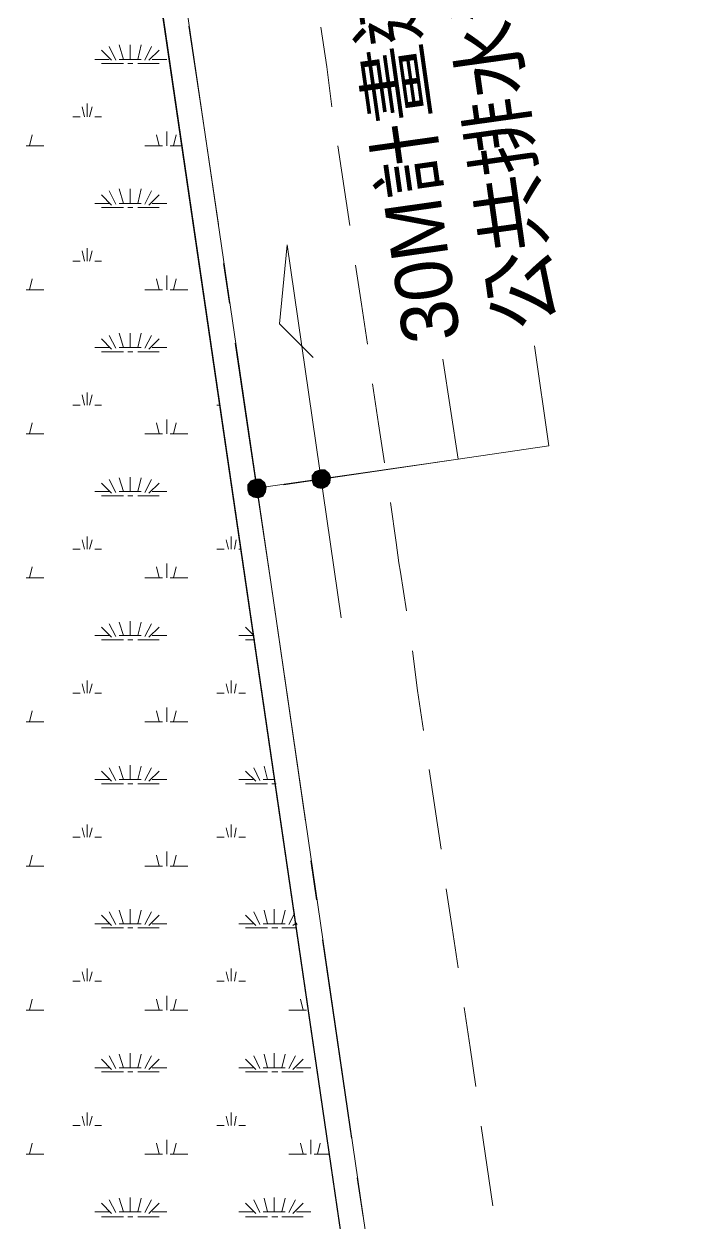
# Model space of a CAD drawing. Header units: millimetres. Extents: x -15161 to 10473752, y -72817 to 33960.
# Drawn here: x 76678 to 77009, y -41646 to -41047 of the extents above; entities that cross this region are included whole.
import ezdxf
from ezdxf import colors
from ezdxf.entities.mleader import LeaderData, LeaderLine
from ezdxf.enums import TextEntityAlignment as Align
from ezdxf.math import Vec2, Vec3

# ---------------------------------------------------------------- set-up
doc = ezdxf.new("R2010")
doc.units = ezdxf.units.MM
for name, color, linetype in [('PDF_單色填滿', 7, 'Continuous'), ('PDF_幾何圖形', 7, 'Continuous'), ('PDF_文字', 7, 'Continuous')]:
    doc.layers.add(name, color=color, linetype=linetype)
doc.styles.add('PDF PMingLiU', font='PMingLiU.ttf')
doc.styles.get("Standard").update_dxf_attribs({"font": 'arial.ttf'})

# ---------------------------------------------------------------- blocks, each defined once
blk = doc.blocks.new('建築底圖1140116')
at = {"layer": 'PDF_單色填滿', "lineweight": 0}
for points in [[(2247.17, -23909.63), (2248.86, -23907.51), (2251.83, -23911.32)], [(2247.17, -23912.17), (2247.17, -23909.63), (2251.83, -23911.32)], [(2248.86, -23907.51), (2251.41, -23906.66), (2251.83, -23911.32)], [(2251.41, -23906.66), (2253.95, -23906.66), (2251.83, -23911.32)], [(2253.95, -23906.66), (2256.06, -23908.36), (2251.83, -23911.32)], [(2256.06, -23908.36), (2256.91, -23910.47), (2251.83, -23911.32)], [(2256.91, -23910.47), (2256.49, -23913.44), (2251.83, -23911.32)], [(2214.99, -23914.28), (2216.69, -23912.17), (2219.65, -23915.98)], [(2214.99, -23916.82), (2214.99, -23914.28), (2219.65, -23915.98)], [(2215.84, -23919.37), (2214.99, -23916.82), (2219.65, -23915.98)], [(2217.96, -23920.64), (2215.84, -23919.37), (2219.65, -23915.98)], [(2216.69, -23912.17), (2219.23, -23911.32), (2219.65, -23915.98)], [(2220.5, -23921.06), (2217.96, -23920.64), (2219.65, -23915.98)], [(2219.23, -23911.32), (2221.77, -23911.32), (2219.65, -23915.98)], [(2221.77, -23911.32), (2223.88, -23913.01), (2219.65, -23915.98)], [(2223.88, -23913.01), (2224.73, -23915.55), (2219.65, -23915.98)], [(2224.73, -23915.55), (2224.31, -23918.1), (2219.65, -23915.98)], [(2224.31, -23918.1), (2223.04, -23920.21), (2219.65, -23915.98)], [(2223.04, -23920.21), (2220.5, -23921.06), (2219.65, -23915.98)], [(2248.02, -23914.71), (2247.17, -23912.17), (2251.83, -23911.32)], [(2250.14, -23915.98), (2248.02, -23914.71), (2251.83, -23911.32)], [(2252.68, -23916.4), (2250.14, -23915.98), (2251.83, -23911.32)], [(2256.49, -23913.44), (2255.22, -23915.13), (2251.83, -23911.32)], [(2255.22, -23915.13), (2252.68, -23916.4), (2251.83, -23911.32)]]:
    blk.add_solid(points, dxfattribs=at)
at = {"layer": 'PDF_幾何圖形', "lineweight": 0}
for points in [[(1415.19, -25919.52), (2062.99, -25836.11), (2419.5, -25366.56), (1987.63, -22416.29), (1789.9, -22445.5), (1711.57, -21908.2), (1723.42, -21908.2), (1800.06, -22431.53), (1997.79, -22402.74), (2226.85, -23962.98), (2431.77, -25369.52), (2069.34, -25847.54), (1416.88, -25931.8)], [(2200.6, -23784.3), (2193.4, -23734.76), (2185.78, -23685.22)], [(2257.33, -23725.45), (2254.79, -23705.55), (2251.83, -23685.65)], [(2153.18, -23701.74), (2151.06, -23694.54)], [(2156.56, -23701.74), (2156.56, -23694.54)], [(2160.37, -23701.74), (2162.07, -23694.54)], [(2147.25, -23702.16), (2142.17, -23697.08)], [(2149.37, -23702.16), (2145.98, -23695.39)], [(2163.76, -23702.16), (2167.15, -23695.39)], [(2165.88, -23702.16), (2170.96, -23697.08)], [(2138.78, -23701.74), (2145.98, -23701.74)], [(2142.17, -23703.85), (2153.18, -23703.85)], [(2151.06, -23701.74), (2162.07, -23701.74)], [(2155.29, -23703.85), (2157.83, -23703.85)], [(2160.37, -23703.85), (2170.96, -23703.85)], [(2167.57, -23701.74), (2174.77, -23701.74)], [(2134.97, -23730.53), (2134.97, -23723.75)], [(2127.77, -23730.53), (2131.58, -23730.53)], [(2133.7, -23730.53), (2132.43, -23725.45)], [(2136.24, -23730.53), (2137.51, -23725.45)], [(2138.78, -23730.53), (2142.17, -23730.53)], [(2106.18, -23744.92), (2107.45, -23739.42)], [(2170.96, -23744.92), (2169.69, -23739.42)], [(2174.77, -23744.92), (2174.77, -23737.73)], [(2178.16, -23744.92), (2179.43, -23739.42)], [(2104.48, -23744.92), (2113.38, -23744.92)], [(2163.76, -23744.92), (2172.65, -23744.92)], [(2176.46, -23744.92), (2182.39, -23744.92)], [(2266.22, -23784.72), (2260.3, -23744.92)], [(2153.18, -23773.71), (2151.06, -23766.52)], [(2156.56, -23773.71), (2156.56, -23766.52)], [(2160.37, -23773.71), (2162.07, -23766.52)], [(2147.25, -23774.56), (2142.17, -23769.48)], [(2149.37, -23774.14), (2145.98, -23767.36)], [(2163.76, -23774.14), (2167.15, -23767.36)], [(2165.88, -23774.56), (2170.96, -23769.48)], [(2138.78, -23773.71), (2145.98, -23773.71)], [(2142.17, -23775.83), (2153.18, -23775.83)], [(2151.06, -23773.71), (2162.07, -23773.71)], [(2155.29, -23775.83), (2157.83, -23775.83)], [(2160.37, -23775.83), (2170.96, -23775.83)], [(2167.57, -23773.71), (2174.77, -23773.71)], [(2134.97, -23802.51), (2134.97, -23796.16)], [(2261.99, -23980.76), (2234.89, -23794.46), (2231.08, -23833.84), (2248.02, -23850.77)], [(2127.77, -23802.51), (2131.58, -23802.51)], [(2133.7, -23802.51), (2132.43, -23797.43)], [(2136.24, -23802.51), (2137.51, -23797.43)], [(2138.78, -23802.51), (2142.17, -23802.51)], [(2206.1, -23823.68), (2203.14, -23803.78)], [(2275.12, -23844), (2272.15, -23824.1), (2269.19, -23804.62)], [(2106.18, -23816.9), (2107.45, -23811.4)], [(2170.96, -23816.9), (2169.69, -23811.4)], [(2174.77, -23816.9), (2174.77, -23809.7)], [(2178.16, -23816.9), (2179.43, -23811.4)], [(2104.48, -23816.9), (2113.38, -23816.9)], [(2163.76, -23816.9), (2172.65, -23816.9)], [(2176.46, -23816.9), (2185.35, -23816.9)], [(2153.18, -23845.69), (2151.06, -23838.5)], [(2156.56, -23845.69), (2156.56, -23838.5)], [(2160.37, -23845.69), (2162.07, -23838.5)], [(2147.25, -23846.54), (2142.17, -23841.46)], [(2149.37, -23846.12), (2145.98, -23839.77)], [(2163.76, -23846.12), (2167.15, -23839.77)], [(2165.88, -23846.54), (2170.96, -23841.46)], [(2244.21, -24082.38), (2226.85, -23962.98), (2216.26, -23893.11), (2209.06, -23843.58)], [(2138.78, -23845.69), (2145.98, -23845.69)], [(2142.17, -23847.81), (2153.18, -23847.81)], [(2151.06, -23845.69), (2162.07, -23845.69)], [(2155.29, -23847.81), (2157.83, -23847.81)], [(2160.37, -23847.81), (2170.96, -23847.81)], [(2167.57, -23845.69), (2174.77, -23845.69)], [(2233.2, -23914.28), (2365.72, -23894.81), (2358.53, -23844.85)], [(2219.65, -23915.98), (2320.42, -23901.58), (2312.8, -23851.62)], [(2134.97, -23874.48), (2134.97, -23868.13)], [(2283.58, -23903.28), (2280.62, -23883.8), (2277.66, -23863.9)], [(2127.77, -23874.48), (2131.58, -23874.48)], [(2133.7, -23874.48), (2132.43, -23869.4)], [(2136.24, -23874.48), (2137.51, -23869.4)], [(2138.78, -23874.48), (2142.17, -23874.48)], [(2199.75, -23874.48), (2201.44, -23874.48)], [(2106.18, -23888.88), (2107.45, -23883.38)], [(2170.96, -23888.88), (2169.69, -23883.38)], [(2174.77, -23888.88), (2174.77, -23881.68)], [(2178.16, -23888.88), (2179.43, -23883.38)], [(2104.48, -23888.88), (2113.38, -23888.88)], [(2163.76, -23888.88), (2172.65, -23888.88)], [(2176.46, -23888.88), (2185.35, -23888.88)], [(2156.56, -23917.67), (2156.56, -23910.47)], [(2147.25, -23918.52), (2142.17, -23913.44)], [(2149.37, -23918.1), (2145.98, -23911.74)], [(2153.18, -23917.67), (2151.06, -23910.9)], [(2160.37, -23917.67), (2162.07, -23910.9)], [(2163.76, -23918.1), (2167.15, -23911.74)], [(2165.88, -23918.52), (2170.96, -23913.44)], [(2138.78, -23917.67), (2145.98, -23917.67)], [(2142.17, -23919.79), (2153.18, -23919.79)], [(2151.06, -23917.67), (2162.07, -23917.67)], [(2155.29, -23919.79), (2157.83, -23919.79)], [(2160.37, -23919.79), (2170.96, -23919.79)], [(2167.57, -23917.67), (2174.77, -23917.67)], [(2294.59, -23977.37), (2291.63, -23957.9), (2290.78, -23953.24), (2289.51, -23943.08), (2286.55, -23923.18)], [(2134.97, -23946.46), (2134.97, -23940.11)], [(2206.95, -23946.46), (2206.95, -23940.11)], [(2127.77, -23946.46), (2131.58, -23946.46)], [(2133.7, -23946.46), (2132.43, -23941.81)], [(2136.24, -23946.46), (2137.51, -23941.81)], [(2138.78, -23946.46), (2142.17, -23946.46)], [(2199.75, -23946.46), (2203.56, -23946.46)], [(2205.68, -23946.46), (2204.41, -23941.81)], [(2208.64, -23946.46), (2209.49, -23941.81)], [(2210.76, -23946.46), (2212.03, -23946.46)], [(2106.18, -23960.86), (2107.45, -23955.35)], [(2170.96, -23960.86), (2169.69, -23955.35)], [(2174.77, -23960.86), (2174.77, -23953.66)], [(2178.16, -23960.86), (2179.43, -23955.35)], [(2104.48, -23960.86), (2113.38, -23960.86)], [(2163.76, -23960.86), (2172.65, -23960.86)], [(2176.46, -23960.86), (2185.35, -23960.86)], [(2156.56, -23989.65), (2156.56, -23982.45)], [(2147.25, -23990.5), (2142.17, -23985.42)], [(2149.37, -23990.07), (2145.98, -23983.72)], [(2153.18, -23989.65), (2151.06, -23982.88)], [(2160.37, -23989.65), (2162.07, -23982.88)], [(2163.76, -23990.07), (2167.15, -23983.72)], [(2165.88, -23990.5), (2170.96, -23985.42)], [(2218.38, -23989.65), (2214.15, -23985.42)], [(2138.78, -23989.65), (2145.98, -23989.65)], [(2142.17, -23991.77), (2153.18, -23991.77)], [(2151.06, -23989.65), (2162.07, -23989.65)], [(2155.29, -23991.77), (2157.83, -23991.77)], [(2160.37, -23991.77), (2170.96, -23991.77)], [(2167.57, -23989.65), (2174.77, -23989.65)], [(2210.76, -23989.65), (2217.96, -23989.65)], [(2214.15, -23991.77), (2218.8, -23991.77)], [(2303.06, -24037.07), (2300.1, -24017.17), (2297.56, -23997.27)], [(2134.97, -24018.44), (2134.97, -24012.09)], [(2206.95, -24018.44), (2206.95, -24012.09)], [(2127.77, -24018.44), (2131.58, -24018.44)], [(2133.7, -24018.44), (2132.43, -24013.78)], [(2136.24, -24018.44), (2137.51, -24013.78)], [(2138.78, -24018.44), (2142.17, -24018.44)], [(2199.75, -24018.44), (2203.56, -24018.44)], [(2205.68, -24018.44), (2204.41, -24013.78)], [(2208.64, -24018.44), (2209.49, -24013.78)], [(2210.76, -24018.44), (2214.15, -24018.44)], [(2106.18, -24032.84), (2107.45, -24027.33)], [(2170.96, -24032.84), (2169.69, -24027.33)], [(2174.77, -24032.84), (2174.77, -24025.64)], [(2178.16, -24032.84), (2179.43, -24027.33)], [(2104.48, -24032.84), (2113.38, -24032.84)], [(2163.76, -24032.84), (2172.65, -24032.84)], [(2176.46, -24032.84), (2185.35, -24032.84)], [(2156.56, -24061.63), (2156.56, -24054.43)], [(2147.25, -24062.48), (2142.17, -24057.39)], [(2149.37, -24062.05), (2145.98, -24055.7)], [(2153.18, -24061.63), (2151.06, -24054.85)], [(2160.37, -24061.63), (2162.07, -24054.85)], [(2163.76, -24062.05), (2167.15, -24055.7)], [(2165.88, -24062.48), (2170.96, -24057.39)], [(2219.23, -24062.48), (2214.15, -24057.39)], [(2221.34, -24062.05), (2218.38, -24055.7)], [(2225.15, -24061.63), (2223.46, -24054.85)], [(2228.54, -24061.63), (2228.54, -24059.51)], [(2311.95, -24096.35), (2306.02, -24056.55)], [(2138.78, -24061.63), (2145.98, -24061.63)], [(2142.17, -24063.75), (2153.18, -24063.75)], [(2151.06, -24061.63), (2162.07, -24061.63)], [(2155.29, -24063.75), (2157.83, -24063.75)], [(2160.37, -24063.75), (2170.96, -24063.75)], [(2167.57, -24061.63), (2174.77, -24061.63)], [(2210.76, -24061.63), (2217.96, -24061.63)], [(2214.15, -24063.75), (2225.15, -24063.75)], [(2223.04, -24061.63), (2228.96, -24061.63)], [(2227.27, -24063.75), (2229.39, -24063.75)], [(2134.97, -24090.42), (2134.97, -24084.07)], [(2206.95, -24090.42), (2206.95, -24084.07)], [(2133.7, -24090.42), (2132.43, -24085.76)], [(2136.24, -24090.42), (2137.51, -24085.76)], [(2205.68, -24090.42), (2204.41, -24085.76)], [(2208.64, -24090.42), (2209.49, -24085.76)], [(2127.77, -24090.42), (2131.58, -24090.42)], [(2138.78, -24090.42), (2142.17, -24090.42)], [(2199.75, -24090.42), (2203.56, -24090.42)], [(2210.76, -24090.42), (2214.15, -24090.42)], [(2106.18, -24104.82), (2107.45, -24099.31)], [(2170.96, -24104.82), (2169.69, -24099.31)], [(2174.77, -24104.82), (2174.77, -24097.62)], [(2178.16, -24104.82), (2179.43, -24099.31)], [(2249.71, -24121.75), (2246.75, -24102.28)], [(2104.48, -24104.82), (2113.38, -24104.82)], [(2163.76, -24104.82), (2172.65, -24104.82)], [(2176.46, -24104.82), (2185.35, -24104.82)], [(2320.42, -24155.62), (2317.46, -24135.72), (2314.49, -24116.25)], [(2147.25, -24134.45), (2142.17, -24129.37)], [(2149.37, -24134.03), (2145.98, -24127.68)], [(2153.18, -24133.61), (2151.06, -24126.83)], [(2156.56, -24133.61), (2156.56, -24126.41)], [(2160.37, -24133.61), (2162.07, -24126.83)], [(2163.76, -24134.03), (2167.15, -24127.68)], [(2165.88, -24134.45), (2170.96, -24129.37)], [(2219.23, -24134.45), (2214.15, -24129.37)], [(2221.34, -24134.03), (2218.38, -24127.68)], [(2225.15, -24133.61), (2223.46, -24126.83)], [(2228.54, -24133.61), (2228.54, -24126.41)], [(2232.35, -24133.61), (2234.05, -24126.83)], [(2235.74, -24134.03), (2238.7, -24128.53)], [(2138.78, -24133.61), (2145.98, -24133.61)], [(2142.17, -24135.72), (2153.18, -24135.72)], [(2151.06, -24133.61), (2162.07, -24133.61)], [(2155.29, -24135.72), (2157.83, -24135.72)], [(2160.37, -24135.72), (2170.96, -24135.72)], [(2167.57, -24133.61), (2174.77, -24133.61)], [(2210.76, -24133.61), (2217.96, -24133.61)], [(2214.15, -24135.72), (2225.15, -24135.72)], [(2223.04, -24133.61), (2234.05, -24133.61)], [(2227.27, -24135.72), (2230.24, -24135.72)], [(2232.35, -24135.72), (2239.55, -24135.72)], [(2237.86, -24134.45), (2239.55, -24133.18)], [(2239.55, -24133.61), (2239.97, -24134.03)], [(2267.07, -24240.73), (2252.68, -24141.65)], [(2134.97, -24162.4), (2134.97, -24156.05)], [(2206.95, -24162.4), (2206.95, -24156.05)], [(2133.7, -24162.4), (2132.43, -24157.74)], [(2136.24, -24162.4), (2137.51, -24157.74)], [(2205.68, -24162.4), (2204.41, -24157.74)], [(2208.64, -24162.4), (2209.49, -24157.74)], [(2127.77, -24162.4), (2131.58, -24162.4)], [(2138.78, -24162.4), (2142.17, -24162.4)], [(2199.75, -24162.4), (2203.56, -24162.4)], [(2210.76, -24162.4), (2214.15, -24162.4)], [(2106.18, -24176.79), (2107.45, -24171.29)], [(2170.96, -24176.79), (2169.69, -24171.29)], [(2174.77, -24176.79), (2174.77, -24169.6)], [(2178.16, -24176.79), (2179.43, -24171.29)], [(2242.94, -24176.79), (2241.67, -24171.29)], [(2104.48, -24176.79), (2113.38, -24176.79)], [(2163.76, -24176.79), (2172.65, -24176.79)], [(2176.46, -24176.79), (2185.35, -24176.79)], [(2235.74, -24176.79), (2244.63, -24176.79)], [(2329.31, -24214.9), (2326.35, -24195.42), (2323.38, -24175.52)], [(2147.25, -24206.43), (2142.17, -24201.35)], [(2149.37, -24206.01), (2145.98, -24199.66)], [(2153.18, -24205.59), (2151.06, -24198.81)], [(2156.56, -24205.59), (2156.56, -24198.39)], [(2160.37, -24205.59), (2162.07, -24198.81)], [(2163.76, -24206.01), (2167.15, -24199.66)], [(2165.88, -24206.43), (2170.96, -24201.35)], [(2219.23, -24206.43), (2214.15, -24201.35)], [(2221.34, -24206.01), (2218.38, -24199.66)], [(2225.15, -24205.59), (2223.46, -24198.81)], [(2228.54, -24205.59), (2228.54, -24198.39)], [(2232.35, -24205.59), (2234.05, -24198.81)], [(2235.74, -24206.01), (2239.13, -24199.66)], [(2237.86, -24206.43), (2242.94, -24201.35)], [(2138.78, -24205.59), (2145.98, -24205.59)], [(2142.17, -24207.7), (2153.18, -24207.7)], [(2151.06, -24205.59), (2162.07, -24205.59)], [(2155.29, -24207.7), (2157.83, -24207.7)], [(2160.37, -24207.7), (2170.96, -24207.7)], [(2167.57, -24205.59), (2174.77, -24205.59)], [(2210.76, -24205.59), (2217.96, -24205.59)], [(2214.15, -24207.7), (2225.15, -24207.7)], [(2223.04, -24205.59), (2234.05, -24205.59)], [(2227.27, -24207.7), (2230.24, -24207.7)], [(2232.35, -24207.7), (2242.94, -24207.7)], [(2239.55, -24205.59), (2246.75, -24205.59)], [(2134.97, -24234.38), (2134.97, -24228.03)], [(2206.95, -24234.38), (2206.95, -24228.03)], [(2133.7, -24234.38), (2132.43, -24229.72)], [(2136.24, -24234.38), (2137.51, -24229.72)], [(2205.68, -24234.38), (2204.41, -24229.72)], [(2208.64, -24234.38), (2209.49, -24229.72)], [(2127.77, -24234.38), (2131.58, -24234.38)], [(2138.78, -24234.38), (2142.17, -24234.38)], [(2199.75, -24234.38), (2203.56, -24234.38)], [(2210.76, -24234.38), (2214.15, -24234.38)], [(2337.78, -24274.6), (2331.85, -24234.8)], [(2106.18, -24248.77), (2107.45, -24243.27)], [(2170.96, -24248.77), (2169.69, -24243.27)], [(2174.77, -24248.77), (2174.77, -24241.57)], [(2178.16, -24248.77), (2179.43, -24243.27)], [(2242.94, -24248.77), (2241.67, -24243.27)], [(2246.75, -24248.77), (2246.75, -24241.57)], [(2250.14, -24248.77), (2251.41, -24243.27)], [(2104.48, -24248.77), (2113.38, -24248.77)], [(2163.76, -24248.77), (2172.65, -24248.77)], [(2176.46, -24248.77), (2185.35, -24248.77)], [(2235.74, -24248.77), (2244.63, -24248.77)], [(2248.44, -24248.77), (2256.06, -24248.77)], [(2273, -24280.1), (2270.03, -24260.63)], [(2147.25, -24278.41), (2142.17, -24273.33)], [(2149.37, -24277.99), (2145.98, -24271.64)], [(2153.18, -24277.56), (2151.06, -24270.79)], [(2156.56, -24277.56), (2156.56, -24270.37)], [(2160.37, -24277.56), (2162.07, -24270.79)], [(2163.76, -24277.99), (2167.15, -24271.64)], [(2165.88, -24278.41), (2170.96, -24273.33)], [(2219.23, -24278.41), (2214.15, -24273.33)], [(2221.34, -24277.99), (2218.38, -24271.64)], [(2225.15, -24277.56), (2223.46, -24270.79)], [(2228.54, -24277.56), (2228.54, -24270.37)], [(2232.35, -24277.56), (2234.05, -24270.79)], [(2235.74, -24277.99), (2239.13, -24271.64)], [(2237.86, -24278.41), (2242.94, -24273.33)], [(2138.78, -24277.56), (2145.98, -24277.56)], [(2142.17, -24280.1), (2153.18, -24280.1)], [(2151.06, -24277.56), (2162.07, -24277.56)], [(2155.29, -24280.1), (2157.83, -24280.1)], [(2160.37, -24280.1), (2170.96, -24280.1)], [(2167.57, -24277.56), (2174.77, -24277.56)], [(2210.76, -24277.56), (2217.96, -24277.56)], [(2214.15, -24280.1), (2225.15, -24280.1)], [(2223.04, -24277.56), (2234.05, -24277.56)], [(2227.27, -24280.1), (2230.24, -24280.1)], [(2232.35, -24280.1), (2242.94, -24280.1)], [(2239.55, -24277.56), (2246.75, -24277.56)]]:
    blk.add_lwpolyline(points, dxfattribs=at)
blk.add_lwpolyline([(2126.08, -23358.36), (2088.82, -23358.36), (2088.82, -25158.67), (2389.01, -25158.67)], close=True, dxfattribs=at)
at = {"layer": 'PDF_幾何圖形', "lineweight": 13}
for points in [[(2200.6, -23784.3), (2193.4, -23734.76), (2185.78, -23685.22)], [(2206.1, -23823.68), (2203.14, -23803.78)], [(2244.21, -24082.38), (2226.85, -23962.98), (2216.26, -23893.11), (2209.06, -23843.58)], [(2249.71, -24121.75), (2246.75, -24102.28)], [(2267.07, -24240.73), (2252.68, -24141.65)], [(2273, -24280.1), (2270.03, -24260.63)]]:
    blk.add_lwpolyline(points, dxfattribs=at)
at = {"layer": 'PDF_文字', "char_height": 28.447, "attachment_point": 4, "style": 'PDF PMingLiU'}
for s, insert, rotation in [('30M計畫道路建築線', (2309.05, -23842.82), 98.0583), ('公共排水溝', (2356.47, -23836.05), 98.00073)]:
    blk.add_mtext(s, dxfattribs=dict(at, insert=insert, rotation=rotation))
blk = doc.blocks.new('_DetailCallout')
at = {"color": 0, "linetype": 'ByBlock', "lineweight": -2, "transparency": 16777216}
blk.add_line((8, 0), (-8, 0), dxfattribs=at)
blk.add_circle((0, 0), 8, dxfattribs=at)
at = {"color": 0, "transparency": 16777216}
for tag, p in [('視圖號碼', (0, 1)), ('圖紙號碼', (0, -6))]:
    blk.add_attdef(tag, text='', height=3, dxfattribs=at).set_placement(p, align=Align.CENTER)

msp = doc.modelspace()

# ---------------------------------------------------------------- block references
at = {"color": 2}
msp.add_blockref('建築底圖1140116', (74574.9411, -17363.1172), dxfattribs=at)

# ---------------------------------------------------------------- leaders
at = {"color": 30}
ml = msp.add_multileader_block('Standard', dxfattribs=at)
ml.set_content('_DetailCallout', color=30, scale=15)
ml.set_attribute('視圖號碼', '急速庫', width=0)
ml.set_attribute('圖紙號碼', 'B', width=0)
ml.set_leader_properties()
ml.build(insert=Vec2(0, 0))
ml.multileader.update_dxf_attribs({"leader_type": 0})
ctx = ml.context
ctx.base_point, ctx.plane_origin = Vec3(93372.1061, -47545.9996), Vec3(93492.1061, -47545.9996)
notes = []
notes.append((ctx, [(0, (0, 0, 0), (0, 0), (1, 0), 1, [])]))
ctx.block.insert = Vec3(93492.1061, -47545.9996)
ml = msp.add_multileader_block('Standard', dxfattribs=at)
ml.set_content('_DetailCallout', color=30, scale=15)
ml.set_attribute('視圖號碼', '急速庫', width=0)
ml.set_attribute('圖紙號碼', 'A-2', width=0)
ml.set_leader_properties()
ml.build(insert=Vec2(0, 0))
ml.multileader.update_dxf_attribs({"leader_type": 0})
ctx = ml.context
ctx.base_point, ctx.plane_origin = Vec3(93704.3054, -47545.9996), Vec3(93824.3054, -47545.9996)
notes.append((ctx, [(0, (0, 0, 0), (0, 0), (1, 0), 1, [])]))
ctx.block.insert = Vec3(93824.3054, -47545.9996)
ml = msp.add_multileader_block('Standard', dxfattribs=at)
ml.set_content('_DetailCallout', color=30, scale=15)
ml.set_attribute('視圖號碼', '急速庫', width=0)
ml.set_attribute('圖紙號碼', 'A-1', width=0)
ml.set_leader_properties()
ml.build(insert=Vec2(0, 0))
ml.multileader.update_dxf_attribs({"leader_type": 0})
ctx = ml.context
ctx.base_point, ctx.plane_origin = Vec3(94041.3644, -47545.9996), Vec3(94161.3644, -47545.9996)
notes.append((ctx, [(0, (0, 0, 0), (0, 0), (1, 0), 1, [])]))
ctx.block.insert = Vec3(94161.3644, -47545.9996)
ml = msp.add_multileader_block('Standard', dxfattribs=at)
ml.set_content('_DetailCallout', color=30, scale=15)
ml.set_attribute('視圖號碼', '半成品', width=0)
ml.set_attribute('圖紙號碼', 'B', width=0)
ml.set_leader_properties()
ml.build(insert=Vec2(0, 0))
ml.multileader.update_dxf_attribs({"leader_type": 0})
ctx = ml.context
ctx.base_point, ctx.plane_origin = Vec3(93372.1061, -48769.6603), Vec3(93492.1061, -48769.6603)
notes.append((ctx, [(0, (0, 0, 0), (0, 0), (1, 0), 1, [])]))
ctx.block.insert = Vec3(93492.1061, -48769.6603)
ml = msp.add_multileader_block('Standard', dxfattribs=at)
ml.set_content('_DetailCallout', color=30, scale=15)
ml.set_attribute('視圖號碼', '半成品', width=0)
ml.set_attribute('圖紙號碼', 'A-2', width=0)
ml.set_leader_properties()
ml.build(insert=Vec2(0, 0))
ml.multileader.update_dxf_attribs({"leader_type": 0})
ctx = ml.context
ctx.base_point, ctx.plane_origin = Vec3(93704.3054, -48769.6603), Vec3(93824.3054, -48769.6603)
notes.append((ctx, [(0, (0, 0, 0), (0, 0), (1, 0), 1, [])]))
ctx.block.insert = Vec3(93824.3054, -48769.6603)
ml = msp.add_multileader_block('Standard', dxfattribs=at)
ml.set_content('_DetailCallout', color=30, scale=15)
ml.set_attribute('視圖號碼', '半成品', width=0)
ml.set_attribute('圖紙號碼', 'A-1', width=0)
ml.set_leader_properties()
ml.build(insert=Vec2(0, 0))
ml.multileader.update_dxf_attribs({"leader_type": 0})
ctx = ml.context
ctx.base_point, ctx.plane_origin = Vec3(94041.3644, -48769.6603), Vec3(94161.3644, -48769.6603)
notes.append((ctx, [(0, (0, 0, 0), (0, 0), (1, 0), 1, [])]))
ctx.block.insert = Vec3(94161.3644, -48769.6603)
at = {"color": 54}
ml = msp.add_multileader_block('Standard', dxfattribs=at)
ml.set_content('_DetailCallout', color=54, scale=15)
ml.set_attribute('視圖號碼', '急速庫', width=0)
ml.set_attribute('圖紙號碼', 'A機', width=0)
ml.set_leader_properties()
ml.build(insert=Vec2(0, 0))
ml.multileader.update_dxf_attribs({"leader_type": 0})
ctx = ml.context
ctx.base_point, ctx.plane_origin = Vec3(92864.6909, -48811.8789), Vec3(92984.6909, -48811.8789)
notes.append((ctx, [(0, (0, 0, 0), (0, 0), (1, 0), 1, [])]))
ctx.block.insert = Vec3(92984.6909, -48811.8789)
ml = msp.add_multileader_block('Standard', dxfattribs=at)
ml.set_content('_DetailCallout', color=54, scale=15)
ml.set_attribute('視圖號碼', '半成品', width=0)
ml.set_attribute('圖紙號碼', 'A機', width=0)
ml.set_leader_properties()
ml.build(insert=Vec2(0, 0))
ml.multileader.update_dxf_attribs({"leader_type": 0})
ctx = ml.context
ctx.base_point, ctx.plane_origin = Vec3(92588.6191, -48811.8789), Vec3(92708.6191, -48811.8789)
notes.append((ctx, [(0, (0, 0, 0), (0, 0), (1, 0), 1, [])]))
ctx.block.insert = Vec3(92708.6191, -48811.8789)
ml = msp.add_multileader_block('Standard', dxfattribs=at)
ml.set_content('_DetailCallout', color=54, scale=15)
ml.set_attribute('視圖號碼', '急速庫', width=0)
ml.set_attribute('圖紙號碼', 'B機', width=0)
ml.set_leader_properties()
ml.build(insert=Vec2(0, 0))
ml.multileader.update_dxf_attribs({"leader_type": 0})
ctx = ml.context
ctx.base_point, ctx.plane_origin = Vec3(92864.6909, -49217.4155), Vec3(92984.6909, -49217.4155)
notes.append((ctx, [(0, (0, 0, 0), (0, 0), (1, 0), 1, [])]))
ctx.block.insert = Vec3(92984.6909, -49217.4155)
ml = msp.add_multileader_block('Standard', dxfattribs=at)
ml.set_content('_DetailCallout', color=54, scale=15)
ml.set_attribute('視圖號碼', '半成品', width=0)
ml.set_attribute('圖紙號碼', 'B機', width=0)
ml.set_leader_properties()
ml.build(insert=Vec2(0, 0))
ml.multileader.update_dxf_attribs({"leader_type": 0})
ctx = ml.context
ctx.base_point, ctx.plane_origin = Vec3(92588.6191, -49217.4155), Vec3(92708.6191, -49217.4155)
notes.append((ctx, [(0, (0, 0, 0), (0, 0), (1, 0), 1, [])]))
ctx.block.insert = Vec3(92708.6191, -49217.4155)
at = {"color": 230}
ml = msp.add_multileader_block('Standard', dxfattribs=at)
ml.set_content('_DetailCallout', color=230, scale=15)
ml.set_attribute('視圖號碼', '急速庫', width=0)
ml.set_attribute('圖紙號碼', 'B機', width=0)
ml.set_leader_properties()
ml.build(insert=Vec2(0, 0))
ml.multileader.update_dxf_attribs({"leader_type": 0})
ctx = ml.context
ctx.base_point, ctx.plane_origin = Vec3(92705.7859, -47644.3382), Vec3(92825.7859, -47644.3382)
notes.append((ctx, [(0, (0, 0, 0), (0, 0), (1, 0), 1, [])]))
ctx.block.insert = Vec3(92825.7859, -47644.3382)
ml = msp.add_multileader_block('Standard', dxfattribs=at)
ml.set_content('_DetailCallout', color=230, scale=15)
ml.set_attribute('視圖號碼', '半成品', width=0)
ml.set_attribute('圖紙號碼', 'B機', width=0)
ml.set_leader_properties()
ml.build(insert=Vec2(0, 0))
ml.multileader.update_dxf_attribs({"leader_type": 0})
ctx = ml.context
ctx.base_point, ctx.plane_origin = Vec3(92429.7141, -47644.3382), Vec3(92549.7141, -47644.3382)
notes.append((ctx, [(0, (0, 0, 0), (0, 0), (1, 0), 1, [])]))
ctx.block.insert = Vec3(92549.7141, -47644.3382)
ml = msp.add_multileader_block('Standard', dxfattribs=at)
ml.set_content('_DetailCallout', color=230, scale=15)
ml.set_attribute('視圖號碼', '急速庫', width=0)
ml.set_attribute('圖紙號碼', 'A機', width=0)
ml.set_leader_properties()
ml.build(insert=Vec2(0, 0))
ml.multileader.update_dxf_attribs({"leader_type": 0})
ctx = ml.context
ctx.base_point, ctx.plane_origin = Vec3(92705.7859, -47937.3382), Vec3(92825.7859, -47937.3382)
notes.append((ctx, [(0, (0, 0, 0), (0, 0), (1, 0), 1, [])]))
ctx.block.insert = Vec3(92825.7859, -47937.3382)
ml = msp.add_multileader_block('Standard', dxfattribs=at)
ml.set_content('_DetailCallout', color=230, scale=15)
ml.set_attribute('視圖號碼', '半成品', width=0)
ml.set_attribute('圖紙號碼', 'A機', width=0)
ml.set_leader_properties()
ml.build(insert=Vec2(0, 0))
ml.multileader.update_dxf_attribs({"leader_type": 0})
ctx = ml.context
ctx.base_point, ctx.plane_origin = Vec3(92429.7141, -47937.3382), Vec3(92549.7141, -47937.3382)
notes.append((ctx, [(0, (0, 0, 0), (0, 0), (1, 0), 1, [])]))
ctx.block.insert = Vec3(92549.7141, -47937.3382)
at = {"color": 30}
ml = msp.add_multileader_block('Standard', dxfattribs=at)
ml.set_content('_DetailCallout', color=30, scale=15)
ml.set_attribute('視圖號碼', '冷藏庫', width=0)
ml.set_attribute('圖紙號碼', 'A', width=0)
ml.set_leader_properties()
ml.build(insert=Vec2(0, 0))
ml.multileader.update_dxf_attribs({"leader_type": 0})
ctx = ml.context
ctx.base_point, ctx.plane_origin = Vec3(95395.445, -46487.1906), Vec3(95515.445, -46487.1906)
notes.append((ctx, [(0, (0, 0, 0), (0, 0), (1, 0), 1, [])]))
ctx.block.insert = Vec3(95515.445, -46487.1906)
at = {"color": 54}
ml = msp.add_multileader_block('Standard', dxfattribs=at)
ml.set_content('_DetailCallout', color=54, scale=15)
ml.set_attribute('視圖號碼', '冷藏庫', width=0)
ml.set_attribute('圖紙號碼', 'A機', width=0)
ml.set_leader_properties()
ml.build(insert=Vec2(0, 0))
ml.multileader.update_dxf_attribs({"leader_type": 0})
ctx = ml.context
ctx.base_point, ctx.plane_origin = Vec3(95523.1747, -46044.6887), Vec3(95643.1747, -46044.6887)
notes.append((ctx, [(0, (0, 0, 0), (0, 0), (1, 0), 1, [])]))
ctx.block.insert = Vec3(95643.1747, -46044.6887)
at = {"color": 230}
ml = msp.add_multileader_block('Standard', dxfattribs=at)
ml.set_content('_DetailCallout', color=230, scale=15)
ml.set_attribute('視圖號碼', '冷藏庫', width=0)
ml.set_attribute('圖紙號碼', 'A機', width=0)
ml.set_leader_properties()
ml.build(insert=Vec2(0, 0))
ml.multileader.update_dxf_attribs({"leader_type": 0})
ctx = ml.context
ctx.base_point, ctx.plane_origin = Vec3(94919.177, -46299.7897), Vec3(95039.177, -46299.7897)
notes.append((ctx, [(0, (0, 0, 0), (0, 0), (1, 0), 1, [])]))
ctx.block.insert = Vec3(95039.177, -46299.7897)
for ctx, leaders in notes:
    for number, flags, end, landing, length, lines in leaders:
        leader = LeaderData()
        leader.index, (leader.has_last_leader_line, leader.has_dogleg_vector, leader.attachment_direction) = number, flags
        leader.last_leader_point, leader.dogleg_vector, leader.dogleg_length = Vec3(end), Vec3(landing), length
        for number, points, colour, breaks in lines:
            line = LeaderLine()
            line.index, line.vertices, line.color, line.breaks = number, Vec3.list(points), colors.encode_raw_color(colour), breaks
            leader.lines.append(line)
        ctx.leaders.append(leader)

doc.saveas('drawing.dxf')
